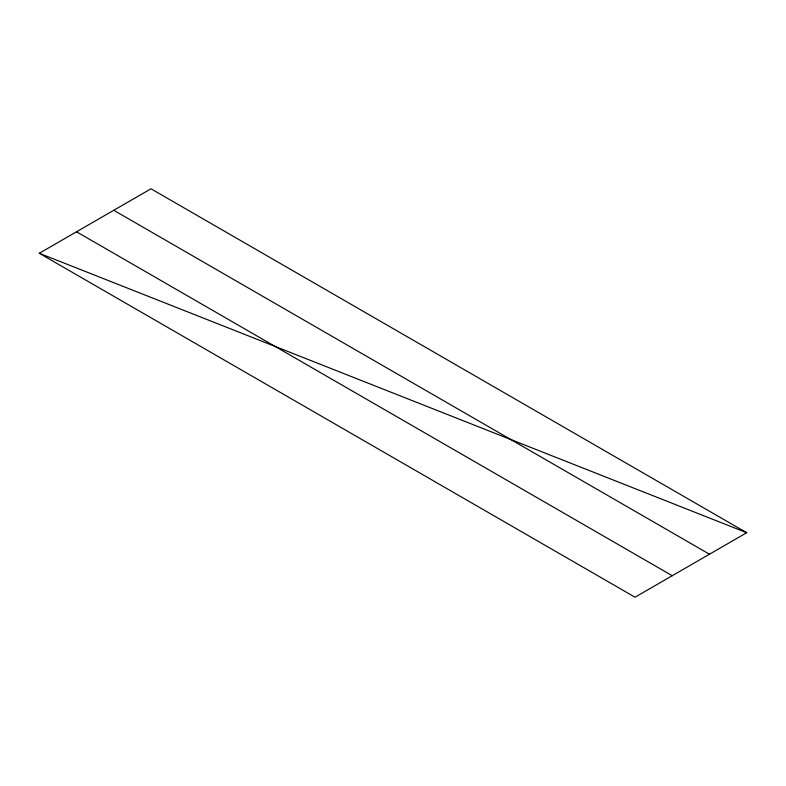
<?xml version="1.0" encoding="UTF-8"?>
<svg xmlns="http://www.w3.org/2000/svg" width="786" height="786" viewBox="0 0 786 786"><rect width="100%" height="100%" fill="white"/><g stroke="black" fill="none" stroke-linecap="round" stroke-linejoin="round"><path stroke-width="1.18" d="M39.3 253.279L150.991 188.797L746.7 532.721L635.009 597.203L39.3 253.279L746.7 532.721M113.764 210.284L709.473 554.218M76.527 231.782L672.236 575.716"/></g></svg>
